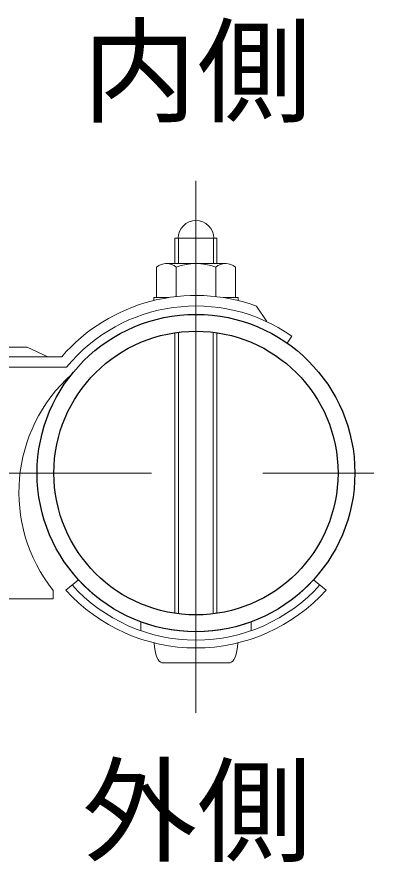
# Model space of a CAD drawing. Units: millimetres, scale not verified. Extents: x -4200 to 4200, y -2970 to 2970.
# Drawn here: x -3089.3 to -2872.7, y -2291 to -1807.6 of the extents above; entities that cross this region are included whole.
import ezdxf
from ezdxf.enums import TextEntityAlignment as Align

# ---------------------------------------------------------------- set-up
doc = ezdxf.new("R2010")
doc.units = ezdxf.units.MM
doc.header["$LTSCALE"] = 10
doc.linetypes.add('USER1', pattern=[50.8, 31.75, -6.35, 6.35, -6.35])
for name, color, linetype, lineweight in [('0-0_D-BMK', 2, 'USER1', 13), ('0-2_D-STR-TXT', 7, 'Continuous', 13), ('0-4_D-STR1', 1, 'Continuous', 25), ('0-5_D-STR3', 3, 'Continuous', 13)]:
    doc.layers.add(name, color=color, linetype=linetype, lineweight=lineweight)
doc.styles.add('ＭＳ ゴシック', font='')
doc.styles.get('ＭＳ ゴシック').set_extended_font_data('MS Gothic')

msp = doc.modelspace()

# ---------------------------------------------------------------- linework, layer by layer
at = {"layer": '0-0_D-BMK'}
for p, q in [((-2986.98, -1901.31), (-2986.98, -2205.62)), ((-3329.88, -2068.46), (-2872.68, -2068.46))]:
    msp.add_line(p, q, dxfattribs=at)
at = {"layer": '0-4_D-STR1'}
for radius in [90.75, 81.15]:
    msp.add_circle((-2986.98, -2068.46), radius, dxfattribs=at)
at = {"layer": '0-5_D-STR3'}
for p, q in [((-2998.98, -1948.61), (-2998.99, -1934.21)), ((-2974.99, -1934.21), (-2998.99, -1934.21)), ((-2996.95, -1948.61), (-2996.96, -1934.21)), ((-2977.01, -1948.61), (-2977.02, -1934.21)), ((-2974.98, -1948.61), (-2974.99, -1934.21)), ((-3009.48, -1968.11), (-3009.48, -1950.71)), ((-3004.32, -1948.61), (-2969.68, -1948.61)), ((-2998.23, -1967.54), (-2998.23, -1950.71)), ((-2975.73, -1967.54), (-2975.73, -1950.71)), ((-2964.48, -1968.11), (-2964.48, -1950.71)), ((-3009.48, -1968.11), (-3002.55, -1968.11)), ((-2971.42, -1968.11), (-2962.98, -1968.11)), ((-2971.42, -1968.11), (-2964.48, -1968.11)), ((-2962.98, -1969.79), (-2962.98, -1968.11)), ((-2946.6, -1981.86), (-2952.39, -1972.99)), ((-2999.09, -2148.7), (-2999.09, -1988.22)), ((-2997.06, -2148.98), (-2997.06, -1987.94)), ((-2977.12, -2149.01), (-2977.12, -1987.91)), ((-2975.09, -2148.74), (-2975.09, -1988.19)), ((-2934.93, -1994.12), (-2932.18, -1990.19)), ((-3131.58, -1996.46), (-3083.36, -1996.46)), ((-3071.62, -2001.94), (-3083.36, -1996.46)), ((-3063.71, -2001.94), (-3108.75, -2001.94)), ((-3060.92, -2007.94), (-3117.75, -2007.94)), ((-3061.36, -2135.36), (-3054.09, -2129.55)), ((-2912.6, -2135.36), (-2919.87, -2129.55)), ((-3068.63, -2135.66), (-3068.63, -2140.46)), ((-3131.58, -2140.46), (-3068.63, -2140.46)), ((-3018.45, -2158.73), (-3018.51, -2153.55)), ((-2955.45, -2158.71), (-2955.51, -2153.58)), ((-3006.48, -2176.92), (-2967.48, -2176.92))]:
    msp.add_line(p, q, dxfattribs=at)
msp.add_lwpolyline([(-3010.98, -1969.79), (-3010.98, -1968.11), (-3002.55, -1968.11)], dxfattribs=at)
for centre, radius, start, end in [((-2986.99, -1934.21), 10.2, 0, 180), ((-3003.86, -1957.15), 8.55, 48.8349, 131.1651), ((-2986.98, -1979.8), 31.18, 68.853, 111.147), ((-2970.11, -1957.15), 8.55, 48.865, 131.135), ((-2986.98, -2068.46), 101.55, 70.0846, 139.0748), ((-2986.98, -2068.46), 95.55, 55, 140.6975), ((-2997.37, -2079.47), 90.75, 131.8809, 218.2542), ((-2986.98, -2068.49), 90.73, 222.3182, 317.7038), ((-2986.98, -2068.54), 99.98, 221.9327, 318.0673), ((-2986.98, -2068.97), 95.05, 221.9039, 318.0961)]:
    msp.add_arc(centre, radius, start, end, dxfattribs=at)
for centre, start_param, end_param in [((-3006.48, -2162.52), 1.787965, 3.141593), ((-2967.48, -2162.52), 3.141593, 4.49522)]:
    msp.add_ellipse(centre, major_axis=(0, 14.4), ratio=0.3125, start_param=start_param, end_param=end_param, dxfattribs=at)

# ---------------------------------------------------------------- texts
at = {"layer": '0-2_D-STR-TXT', "style": 'ＭＳ ゴシック'}
for s, p in [('内側', (-3051.96, -1877.11)), ('外側', (-3051.96, -2300.08))]:
    msp.add_text(s, height=48.09, dxfattribs=at).set_placement(p, align=Align.BOTTOM_LEFT)

doc.saveas('drawing.dxf')
